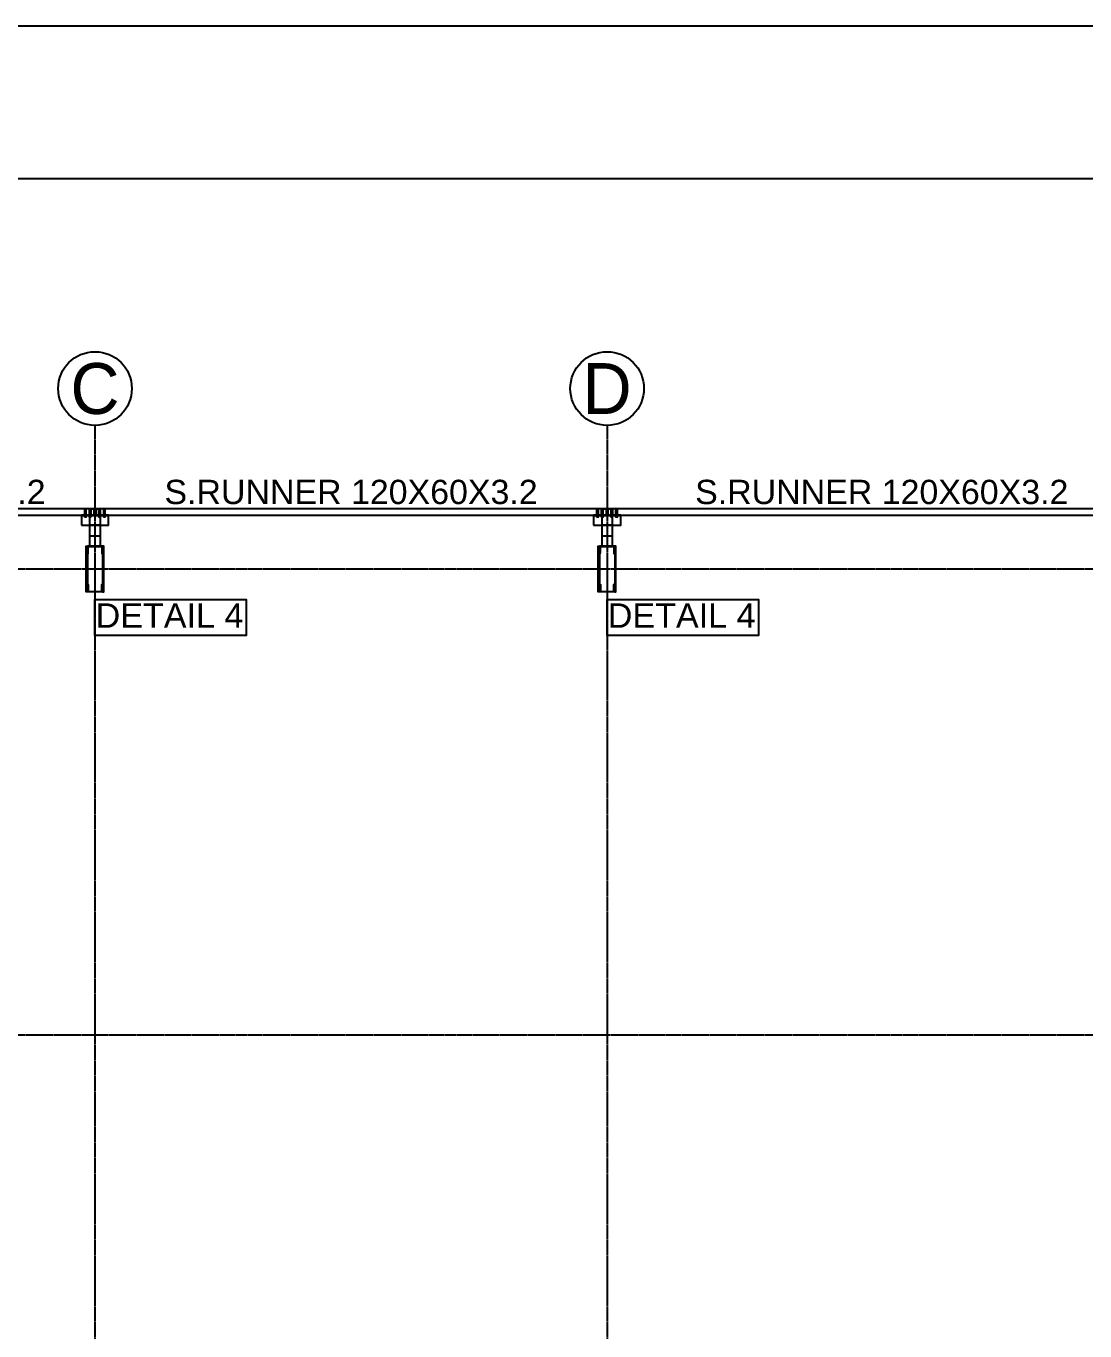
# Model space of a CAD drawing. Header units: millimetres. Extents: x 3470347 to 5996549, y -3470518 to 17149644.
# Drawn here: x 4994854 to 5005263, y 6808757 to 6821582 of the extents above; entities that cross this region are included whole.
import ezdxf
from ezdxf.enums import TextEntityAlignment as Align

# ---------------------------------------------------------------- set-up
doc = ezdxf.new("R2010")
doc.units = ezdxf.units.MM
doc.header["$MEASUREMENT"] = 0
doc.linetypes.add('CENTERX2', pattern=[4, 2.5, -0.5, 0.5, -0.5])
doc.layers.get('0').update_dxf_attribs({"linetype": 'CONTINUOUS', "lineweight": 25})
doc.layers.add('5', color=3, linetype='CONTINUOUS')
doc.layers.add('lintel', color=2, linetype='CONTINUOUS')
for name, color, linetype, lineweight in [('6 TEXT', 7, 'CONTINUOUS', 25), ('channnel', 2, 'CONTINUOUS', 15), ('rRCC 2', 40, 'CONTINUOUS', 15), ('SHEET', 7, 'CONTINUOUS', 15)]:
    doc.layers.add(name, color=color, linetype=linetype, lineweight=lineweight)
doc.styles.add('PDF Arial', font='arial.ttf')
doc.styles.get("Standard").update_dxf_attribs({"font": ''})
doc.styles.add('TITLE', font='arial.ttf')
doc.styles.get('Standard').set_extended_font_data('AR CENA')

msp = doc.modelspace()

# ---------------------------------------------------------------- hatches: boundary and pattern name
at = {"layer": '6 TEXT', "linetype": 'ByBlock'}
h = msp.add_hatch(color=150, dxfattribs=at)
h.dxf.hatch_style = 1
h.paths.add_polyline_path([(4995606.08, 6816470.67), (4995456.08, 6816470.67), (4995456.08, 6816395.67), (4995461.08, 6816395.67, 0.41421356), (4995465.08, 6816399.67), (4995465.08, 6816465.27), (4995597.08, 6816465.27), (4995597.08, 6816399.67, 0.41421356), (4995601.08, 6816395.67), (4995606.08, 6816395.67)])
h = msp.add_hatch(color=150, dxfattribs=at)
h.dxf.hatch_style = 1
h.paths.add_polyline_path([(5000641.08, 6816470.67), (5000491.08, 6816470.67), (5000491.08, 6816395.67), (5000496.08, 6816395.67, 0.41421356), (5000500.08, 6816399.67), (5000500.08, 6816465.27), (5000632.08, 6816465.27), (5000632.08, 6816399.67, 0.41421356), (5000636.08, 6816395.67), (5000641.08, 6816395.67)])
h = msp.add_hatch(color=150, dxfattribs=at)
h.dxf.hatch_style = 1
h.paths.add_polyline_path([(4995606.08, 6816095.67), (4995601.08, 6816095.67, 0.41421356), (4995597.08, 6816091.67), (4995597.08, 6816026.07), (4995465.08, 6816026.07), (4995465.08, 6816091.67, 0.41421356), (4995461.08, 6816095.67), (4995456.08, 6816095.67), (4995456.08, 6816020.67), (4995606.08, 6816020.67)])
h = msp.add_hatch(color=150, dxfattribs=at)
h.dxf.hatch_style = 1
h.paths.add_polyline_path([(5000641.08, 6816095.67), (5000636.08, 6816095.67, 0.41421356), (5000632.08, 6816091.67), (5000632.08, 6816026.07), (5000500.08, 6816026.07), (5000500.08, 6816091.67, 0.41421356), (5000496.08, 6816095.67), (5000491.08, 6816095.67), (5000491.08, 6816020.67), (5000641.08, 6816020.67)])

# ---------------------------------------------------------------- linework, layer by layer
at = {"color": 8, "linetype": 'ByBlock'}
for p, q in [((4995429.75, 6816767.67), (4995429.75, 6816835.67)), ((4995437.75, 6816767.67), (4995437.75, 6816835.67)), ((4995445.75, 6816767.67), (4995445.75, 6816835.67)), ((4995476.41, 6816767.67), (4995476.41, 6816835.67)), ((4995484.41, 6816767.67), (4995484.41, 6816835.67)), ((4995484.41, 6816767.67), (4995484.41, 6816835.67)), ((4995492.41, 6816767.67), (4995492.41, 6816835.67)), ((4995569.75, 6816767.67), (4995569.75, 6816835.67)), ((4995577.75, 6816767.67), (4995577.75, 6816835.67)), ((4995577.75, 6816767.67), (4995577.75, 6816835.67)), ((4995585.75, 6816767.67), (4995585.75, 6816835.67)), ((4995616.41, 6816767.67), (4995616.41, 6816835.67)), ((4995624.41, 6816767.67), (4995624.41, 6816835.67)), ((4995632.41, 6816767.67), (4995632.41, 6816835.67)), ((5000464.75, 6816767.67), (5000464.75, 6816835.67)), ((5000472.75, 6816767.67), (5000472.75, 6816835.67)), ((5000480.75, 6816767.67), (5000480.75, 6816835.67)), ((5000511.41, 6816767.67), (5000511.41, 6816835.67)), ((5000519.41, 6816767.67), (5000519.41, 6816835.67)), ((5000519.41, 6816767.67), (5000519.41, 6816835.67)), ((5000527.41, 6816767.67), (5000527.41, 6816835.67)), ((5000604.75, 6816767.67), (5000604.75, 6816835.67)), ((5000612.75, 6816767.67), (5000612.75, 6816835.67)), ((5000612.75, 6816767.67), (5000612.75, 6816835.67)), ((5000620.75, 6816767.67), (5000620.75, 6816835.67)), ((5000651.41, 6816767.67), (5000651.41, 6816835.67)), ((5000659.41, 6816767.67), (5000659.41, 6816835.67)), ((5000667.41, 6816767.67), (5000667.41, 6816835.67))]:
    msp.add_line(p, q, dxfattribs=at)
at = {"color": 2}
for p, q in [((4995524.41, 6816775.67), (4995524.41, 6816835.67)), ((4995524.41, 6816775.67), (4995524.41, 6816835.67)), ((4995537.75, 6816775.67), (4995537.75, 6816835.67)), ((4995537.75, 6816775.67), (4995537.75, 6816835.67)), ((5000559.41, 6816775.67), (5000559.41, 6816835.67)), ((5000559.41, 6816775.67), (5000559.41, 6816835.67)), ((5000572.75, 6816775.67), (5000572.75, 6816835.67)), ((5000572.75, 6816775.67), (5000572.75, 6816835.67))]:
    msp.add_line(p, q, dxfattribs=at)
at = {"color": 3}
for p, q in [((4995664.41, 6816767.67), (4995397.75, 6816767.67)), ((5000699.41, 6816767.67), (5000432.75, 6816767.67))]:
    msp.add_line(p, q, dxfattribs=at)
at = {"color": 192, "lineweight": 25, "elevation": 0}
msp.add_lwpolyline([(4977574.06, 6765698.7), (5056608.88, 6765698.7), (5056608.88, 6821581.96), (4977574.06, 6821581.96)], close=True, dxfattribs=at)
at = {"color": 6, "linetype": 'ByBlock'}
for points in [[(4990897.75, 6816775.67), (4995524.41, 6816775.67), (4995524.41, 6816835.67), (4990897.75, 6816835.67)], [(4995537.75, 6816775.67), (5000559.41, 6816775.67), (5000559.41, 6816835.67), (4995537.75, 6816835.67)], [(5000572.75, 6816775.67), (5005959.41, 6816775.67), (5005959.41, 6816835.67), (5000572.75, 6816835.67)]]:
    msp.add_lwpolyline(points, close=True, dxfattribs=at)
at = {"color": 3}
for points in [[(4995397.75, 6816675.67), (4995664.41, 6816675.67), (4995664.41, 6816775.67), (4995397.75, 6816775.67)], [(4995581.08, 6816775.67), (4995581.08, 6816675.67), (4995481.08, 6816675.67), (4995481.08, 6816775.67)], [(5000432.75, 6816675.67), (5000699.41, 6816675.67), (5000699.41, 6816775.67), (5000432.75, 6816775.67)], [(5000616.08, 6816775.67), (5000616.08, 6816675.67), (5000516.08, 6816675.67), (5000516.08, 6816775.67)], [(4995581.08, 6816570.67), (4995581.08, 6816470.67), (4995481.08, 6816470.67), (4995481.08, 6816570.67)], [(5000616.08, 6816570.67), (5000616.08, 6816470.67), (5000516.08, 6816470.67), (5000516.08, 6816570.67)]]:
    msp.add_lwpolyline(points, close=True, dxfattribs=at)
at = {"layer": '6 TEXT', "color": 8, "linetype": 'CENTERX2', "ltscale": 0.5}
for p, q in [((4995531.08, 6817657.4), (4995531.08, 6774264.13)), ((5000566.08, 6817657.4), (5000566.08, 6774264.13))]:
    msp.add_line(p, q, dxfattribs=at)
at = {"layer": '6 TEXT', "color": 4, "linetype": 'ByBlock'}
for points in [[(4995456.08, 6816395.67), (4995461.08, 6816395.67, 0.41421356), (4995465.08, 6816399.67), (4995465.08, 6816465.27), (4995597.08, 6816465.27), (4995597.08, 6816399.67, 0.41421356), (4995601.08, 6816395.67), (4995606.08, 6816395.67), (4995606.08, 6816470.67), (4995456.08, 6816470.67)], [(5000491.08, 6816395.67), (5000496.08, 6816395.67, 0.41421356), (5000500.08, 6816399.67), (5000500.08, 6816465.27), (5000632.08, 6816465.27), (5000632.08, 6816399.67, 0.41421356), (5000636.08, 6816395.67), (5000641.08, 6816395.67), (5000641.08, 6816470.67), (5000491.08, 6816470.67)], [(4995456.08, 6816095.67), (4995461.08, 6816095.67, -0.41421356), (4995465.08, 6816091.67), (4995465.08, 6816026.07), (4995597.08, 6816026.07), (4995597.08, 6816091.67, -0.41421356), (4995601.08, 6816095.67), (4995606.08, 6816095.67), (4995606.08, 6816020.67), (4995456.08, 6816020.67)], [(5000491.08, 6816095.67), (5000496.08, 6816095.67, -0.41421356), (5000500.08, 6816091.67), (5000500.08, 6816026.07), (5000632.08, 6816026.07), (5000632.08, 6816091.67, -0.41421356), (5000636.08, 6816095.67), (5000641.08, 6816095.67), (5000641.08, 6816020.67), (5000491.08, 6816020.67)]]:
    msp.add_lwpolyline(points, format="xyb", close=True, dxfattribs=at)
at = {"layer": '6 TEXT', "color": 8, "linetype": 'CENTERX2', "ltscale": 0.5}
for points in [[(4982503.56, 6816245.67), (5022418.94, 6816245.67)], [(4982503.56, 6811665.67), (5022418.94, 6811665.67)]]:
    msp.add_lwpolyline(points, dxfattribs=at)
at = {"layer": '6 TEXT', "color": 8}
for centre in [(4995531.08, 6818019.55), (5000566.08, 6818019.55)]:
    msp.add_circle(centre, 362.15, dxfattribs=at)
at = {"layer": 'channnel', "color": 8, "linetype": 'ByBlock'}
for p, q in [((4995429.75, 6816767.67), (4995429.75, 6816835.67)), ((4995429.75, 6816835.67), (4995445.75, 6816835.67)), ((4995445.75, 6816767.67), (4995445.75, 6816835.67)), ((4995476.41, 6816767.67), (4995476.41, 6816835.67)), ((4995476.41, 6816835.67), (4995492.41, 6816835.67)), ((4995492.41, 6816767.67), (4995492.41, 6816835.67)), ((4995569.75, 6816767.67), (4995569.75, 6816835.67)), ((4995585.75, 6816835.67), (4995569.75, 6816835.67)), ((4995585.75, 6816767.67), (4995585.75, 6816835.67)), ((4995616.41, 6816767.67), (4995616.41, 6816835.67)), ((4995632.41, 6816835.67), (4995616.41, 6816835.67)), ((4995632.41, 6816767.67), (4995632.41, 6816835.67)), ((5000464.75, 6816767.67), (5000464.75, 6816835.67)), ((5000464.75, 6816835.67), (5000480.75, 6816835.67)), ((5000480.75, 6816767.67), (5000480.75, 6816835.67)), ((5000511.41, 6816767.67), (5000511.41, 6816835.67)), ((5000511.41, 6816835.67), (5000527.41, 6816835.67)), ((5000527.41, 6816767.67), (5000527.41, 6816835.67)), ((5000604.75, 6816767.67), (5000604.75, 6816835.67)), ((5000620.75, 6816835.67), (5000604.75, 6816835.67)), ((5000620.75, 6816767.67), (5000620.75, 6816835.67)), ((5000651.41, 6816767.67), (5000651.41, 6816835.67)), ((5000667.41, 6816835.67), (5000651.41, 6816835.67)), ((5000667.41, 6816767.67), (5000667.41, 6816835.67)), ((4995427.08, 6816767.67), (4995448.41, 6816767.67)), ((4995427.08, 6816755.35), (4995427.08, 6816767.67)), ((4995445.75, 6816782.07), (4995429.75, 6816782.07)), ((4995437.75, 6816767.67), (4995437.75, 6816755.35)), ((4995448.41, 6816755.35), (4995448.41, 6816767.67)), ((4995473.75, 6816767.67), (4995495.08, 6816767.67)), ((4995473.75, 6816755.35), (4995473.75, 6816767.67)), ((4995492.41, 6816782.07), (4995476.41, 6816782.07)), ((4995484.41, 6816767.67), (4995484.41, 6816755.35)), ((4995495.08, 6816755.35), (4995495.08, 6816767.67)), ((4995588.41, 6816767.67), (4995567.08, 6816767.67)), ((4995567.08, 6816755.35), (4995567.08, 6816767.67)), ((4995569.75, 6816782.07), (4995585.75, 6816782.07)), ((4995577.75, 6816767.67), (4995577.75, 6816755.35)), ((4995588.41, 6816755.35), (4995588.41, 6816767.67)), ((4995635.08, 6816767.67), (4995613.75, 6816767.67)), ((4995613.75, 6816755.35), (4995613.75, 6816767.67)), ((4995616.41, 6816782.07), (4995632.41, 6816782.07)), ((4995624.41, 6816767.67), (4995624.41, 6816755.35)), ((4995635.08, 6816755.35), (4995635.08, 6816767.67)), ((5000462.08, 6816767.67), (5000483.41, 6816767.67)), ((5000462.08, 6816755.35), (5000462.08, 6816767.67)), ((5000480.75, 6816782.07), (5000464.75, 6816782.07)), ((5000472.75, 6816767.67), (5000472.75, 6816755.35)), ((5000483.41, 6816755.35), (5000483.41, 6816767.67)), ((5000508.75, 6816767.67), (5000530.08, 6816767.67)), ((5000508.75, 6816755.35), (5000508.75, 6816767.67)), ((5000527.41, 6816782.07), (5000511.41, 6816782.07)), ((5000519.41, 6816767.67), (5000519.41, 6816755.35)), ((5000530.08, 6816755.35), (5000530.08, 6816767.67)), ((5000623.41, 6816767.67), (5000602.08, 6816767.67)), ((5000602.08, 6816755.35), (5000602.08, 6816767.67)), ((5000604.75, 6816782.07), (5000620.75, 6816782.07)), ((5000612.75, 6816767.67), (5000612.75, 6816755.35)), ((5000623.41, 6816755.35), (5000623.41, 6816767.67)), ((5000670.08, 6816767.67), (5000648.75, 6816767.67)), ((5000648.75, 6816755.35), (5000648.75, 6816767.67)), ((5000651.41, 6816782.07), (5000667.41, 6816782.07)), ((5000659.41, 6816767.67), (5000659.41, 6816755.35)), ((5000670.08, 6816755.35), (5000670.08, 6816767.67))]:
    msp.add_line(p, q, dxfattribs=at)
at = {"layer": 'channnel', "color": 8, "linetype": 'Continuous'}
for p, q in [((4995445.16, 6816826.84), (4995429.75, 6816834.03)), ((4995445.16, 6816823.81), (4995429.75, 6816831)), ((4995445.75, 6816820.5), (4995429.75, 6816827.97)), ((4995445.75, 6816817.47), (4995429.75, 6816824.93)), ((4995445.75, 6816814.44), (4995429.75, 6816821.9)), ((4995445.75, 6816811.4), (4995429.75, 6816818.86)), ((4995445.75, 6816808.37), (4995429.75, 6816815.83)), ((4995445.75, 6816805.33), (4995429.75, 6816812.79)), ((4995445.75, 6816802.3), (4995429.75, 6816809.76)), ((4995445.75, 6816799.26), (4995429.75, 6816806.73)), ((4995445.75, 6816796.83), (4995429.75, 6816804.29)), ((4995445.75, 6816802.9), (4995429.75, 6816803.69)), ((4995445.75, 6816793.79), (4995429.75, 6816801.25)), ((4995445.75, 6816799.86), (4995429.75, 6816800.66)), ((4995445.75, 6816790.76), (4995429.75, 6816798.22)), ((4995429.99, 6816796.59), (4995429.75, 6816796.7)), ((4995445.75, 6816828.09), (4995430.33, 6816835.28)), ((4995445.75, 6816825.06), (4995430.33, 6816832.25)), ((4995445.75, 6816822.02), (4995430.33, 6816829.21)), ((4995445.16, 6816819.26), (4995430.33, 6816826.18)), ((4995445.16, 6816816.22), (4995430.33, 6816823.14)), ((4995445.16, 6816813.19), (4995430.33, 6816820.11)), ((4995445.16, 6816810.16), (4995430.33, 6816817.07)), ((4995445.16, 6816807.12), (4995430.33, 6816814.04)), ((4995445.16, 6816804.09), (4995430.33, 6816811.01)), ((4995445.16, 6816801.05), (4995430.33, 6816807.97)), ((4995445.16, 6816804.68), (4995430.33, 6816804.94)), ((4995445.16, 6816795.58), (4995430.33, 6816802.5)), ((4995445.16, 6816801.65), (4995430.33, 6816801.9)), ((4995445.16, 6816792.55), (4995430.33, 6816799.47)), ((4995445.16, 6816798.62), (4995430.33, 6816798.87)), ((4995445.16, 6816789.51), (4995430.33, 6816796.43)), ((4995445.16, 6816829.88), (4995432.74, 6816835.67)), ((4995445.75, 6816831.12), (4995435.99, 6816835.67)), ((4995445.16, 6816832.91), (4995439.24, 6816835.67)), ((4995445.75, 6816834.16), (4995442.5, 6816835.67)), ((4995491.83, 6816826.84), (4995476.41, 6816834.03)), ((4995491.83, 6816823.81), (4995476.41, 6816831)), ((4995492.41, 6816820.5), (4995476.41, 6816827.97)), ((4995492.41, 6816817.47), (4995476.41, 6816824.93)), ((4995492.41, 6816814.44), (4995476.41, 6816821.9)), ((4995492.41, 6816811.4), (4995476.41, 6816818.86)), ((4995492.41, 6816808.37), (4995476.41, 6816815.83)), ((4995492.41, 6816805.33), (4995476.41, 6816812.79)), ((4995492.41, 6816802.3), (4995476.41, 6816809.76)), ((4995492.41, 6816799.26), (4995476.41, 6816806.73)), ((4995492.41, 6816796.83), (4995476.41, 6816804.29)), ((4995492.41, 6816802.9), (4995476.41, 6816803.69)), ((4995492.41, 6816793.79), (4995476.41, 6816801.25)), ((4995492.41, 6816799.86), (4995476.41, 6816800.66)), ((4995492.41, 6816790.76), (4995476.41, 6816798.22)), ((4995476.66, 6816796.59), (4995476.41, 6816796.7)), ((4995492.41, 6816828.09), (4995476.99, 6816835.28)), ((4995492.41, 6816825.06), (4995476.99, 6816832.25)), ((4995492.41, 6816822.02), (4995476.99, 6816829.21)), ((4995491.83, 6816819.26), (4995476.99, 6816826.18)), ((4995491.83, 6816816.22), (4995476.99, 6816823.14)), ((4995491.83, 6816813.19), (4995476.99, 6816820.11)), ((4995491.83, 6816810.16), (4995476.99, 6816817.07)), ((4995491.83, 6816807.12), (4995476.99, 6816814.04)), ((4995491.83, 6816804.09), (4995476.99, 6816811.01)), ((4995491.83, 6816801.05), (4995476.99, 6816807.97)), ((4995491.83, 6816804.68), (4995476.99, 6816804.94)), ((4995491.83, 6816795.58), (4995476.99, 6816802.5)), ((4995491.83, 6816801.65), (4995476.99, 6816801.9)), ((4995491.83, 6816792.55), (4995476.99, 6816799.47)), ((4995491.83, 6816798.62), (4995476.99, 6816798.87)), ((4995491.83, 6816789.51), (4995476.99, 6816796.43)), ((4995491.83, 6816829.88), (4995479.4, 6816835.67)), ((4995492.41, 6816831.12), (4995482.66, 6816835.67)), ((4995491.83, 6816832.91), (4995485.91, 6816835.67)), ((4995492.41, 6816834.16), (4995489.16, 6816835.67)), ((4995569.75, 6816834.16), (4995573, 6816835.67)), ((4995569.75, 6816831.12), (4995579.5, 6816835.67)), ((4995569.75, 6816828.09), (4995585.16, 6816835.28)), ((4995569.75, 6816825.06), (4995585.16, 6816832.25)), ((4995569.75, 6816822.02), (4995585.16, 6816829.21)), ((4995569.75, 6816820.5), (4995585.75, 6816827.97)), ((4995569.75, 6816817.47), (4995585.75, 6816824.93)), ((4995569.75, 6816814.44), (4995585.75, 6816821.9)), ((4995569.75, 6816811.4), (4995585.75, 6816818.86)), ((4995569.75, 6816808.37), (4995585.75, 6816815.83)), ((4995569.75, 6816805.33), (4995585.75, 6816812.79)), ((4995569.75, 6816802.3), (4995585.75, 6816809.76)), ((4995569.75, 6816799.26), (4995585.75, 6816806.73)), ((4995569.75, 6816796.83), (4995585.75, 6816804.29)), ((4995569.75, 6816802.9), (4995585.75, 6816803.69)), ((4995569.75, 6816793.79), (4995585.75, 6816801.25)), ((4995569.75, 6816799.86), (4995585.75, 6816800.66)), ((4995569.75, 6816790.76), (4995585.75, 6816798.22)), ((4995570.33, 6816832.91), (4995576.25, 6816835.67)), ((4995570.33, 6816829.88), (4995582.76, 6816835.67)), ((4995570.33, 6816826.84), (4995585.75, 6816834.03)), ((4995570.33, 6816823.81), (4995585.75, 6816831)), ((4995570.33, 6816819.26), (4995585.16, 6816826.18)), ((4995570.33, 6816816.22), (4995585.16, 6816823.14)), ((4995570.33, 6816813.19), (4995585.16, 6816820.11)), ((4995570.33, 6816810.16), (4995585.16, 6816817.07)), ((4995570.33, 6816807.12), (4995585.16, 6816814.04)), ((4995570.33, 6816804.09), (4995585.16, 6816811.01)), ((4995570.33, 6816801.05), (4995585.16, 6816807.97)), ((4995570.33, 6816804.68), (4995585.16, 6816804.94)), ((4995570.33, 6816795.58), (4995585.16, 6816802.5)), ((4995570.33, 6816801.65), (4995585.16, 6816801.9)), ((4995570.33, 6816792.55), (4995585.16, 6816799.47)), ((4995570.33, 6816798.62), (4995585.16, 6816798.87)), ((4995570.33, 6816789.51), (4995585.16, 6816796.43)), ((4995585.5, 6816796.59), (4995585.75, 6816796.7)), ((4995616.41, 6816834.16), (4995619.66, 6816835.67)), ((4995616.41, 6816831.12), (4995626.17, 6816835.67)), ((4995616.41, 6816828.09), (4995631.83, 6816835.28)), ((4995616.41, 6816825.06), (4995631.83, 6816832.25)), ((4995616.41, 6816822.02), (4995631.83, 6816829.21)), ((4995616.41, 6816820.5), (4995632.41, 6816827.97)), ((4995616.41, 6816817.47), (4995632.41, 6816824.93)), ((4995616.41, 6816814.44), (4995632.41, 6816821.9)), ((4995616.41, 6816811.4), (4995632.41, 6816818.86)), ((4995616.41, 6816808.37), (4995632.41, 6816815.83)), ((4995616.41, 6816805.33), (4995632.41, 6816812.79)), ((4995616.41, 6816802.3), (4995632.41, 6816809.76)), ((4995616.41, 6816799.26), (4995632.41, 6816806.73)), ((4995616.41, 6816796.83), (4995632.41, 6816804.29)), ((4995616.41, 6816802.9), (4995632.41, 6816803.69)), ((4995616.41, 6816793.79), (4995632.41, 6816801.25)), ((4995616.41, 6816799.86), (4995632.41, 6816800.66)), ((4995616.41, 6816790.76), (4995632.41, 6816798.22)), ((4995616.99, 6816832.91), (4995622.92, 6816835.67)), ((4995616.99, 6816829.88), (4995629.42, 6816835.67)), ((4995616.99, 6816826.84), (4995632.41, 6816834.03)), ((4995616.99, 6816823.81), (4995632.41, 6816831)), ((4995616.99, 6816819.26), (4995631.83, 6816826.18)), ((4995616.99, 6816816.22), (4995631.83, 6816823.14)), ((4995616.99, 6816813.19), (4995631.83, 6816820.11)), ((4995616.99, 6816810.16), (4995631.83, 6816817.07)), ((4995616.99, 6816807.12), (4995631.83, 6816814.04)), ((4995616.99, 6816804.09), (4995631.83, 6816811.01)), ((4995616.99, 6816801.05), (4995631.83, 6816807.97)), ((4995616.99, 6816804.68), (4995631.83, 6816804.94)), ((4995616.99, 6816795.58), (4995631.83, 6816802.5)), ((4995616.99, 6816801.65), (4995631.83, 6816801.9)), ((4995616.99, 6816792.55), (4995631.83, 6816799.47)), ((4995616.99, 6816798.62), (4995631.83, 6816798.87)), ((4995616.99, 6816789.51), (4995631.83, 6816796.43)), ((4995632.16, 6816796.59), (4995632.41, 6816796.7)), ((5000480.16, 6816826.84), (5000464.75, 6816834.03)), ((5000480.16, 6816823.81), (5000464.75, 6816831)), ((5000480.75, 6816820.5), (5000464.75, 6816827.97)), ((5000480.75, 6816817.47), (5000464.75, 6816824.93)), ((5000480.75, 6816814.44), (5000464.75, 6816821.9)), ((5000480.75, 6816811.4), (5000464.75, 6816818.86)), ((5000480.75, 6816808.37), (5000464.75, 6816815.83)), ((5000480.75, 6816805.33), (5000464.75, 6816812.79)), ((5000480.75, 6816802.3), (5000464.75, 6816809.76)), ((5000480.75, 6816799.26), (5000464.75, 6816806.73)), ((5000480.75, 6816796.83), (5000464.75, 6816804.29)), ((5000480.75, 6816802.9), (5000464.75, 6816803.69)), ((5000480.75, 6816793.79), (5000464.75, 6816801.25)), ((5000480.75, 6816799.86), (5000464.75, 6816800.66)), ((5000480.75, 6816790.76), (5000464.75, 6816798.22)), ((5000464.99, 6816796.59), (5000464.75, 6816796.7)), ((5000480.75, 6816828.09), (5000465.33, 6816835.28)), ((5000480.75, 6816825.06), (5000465.33, 6816832.25)), ((5000480.75, 6816822.02), (5000465.33, 6816829.21)), ((5000480.16, 6816819.26), (5000465.33, 6816826.18)), ((5000480.16, 6816816.22), (5000465.33, 6816823.14)), ((5000480.16, 6816813.19), (5000465.33, 6816820.11)), ((5000480.16, 6816810.16), (5000465.33, 6816817.07)), ((5000480.16, 6816807.12), (5000465.33, 6816814.04)), ((5000480.16, 6816804.09), (5000465.33, 6816811.01)), ((5000480.16, 6816801.05), (5000465.33, 6816807.97)), ((5000480.16, 6816804.68), (5000465.33, 6816804.94)), ((5000480.16, 6816795.58), (5000465.33, 6816802.5)), ((5000480.16, 6816801.65), (5000465.33, 6816801.9)), ((5000480.16, 6816792.55), (5000465.33, 6816799.47)), ((5000480.16, 6816798.62), (5000465.33, 6816798.87)), ((5000480.16, 6816789.51), (5000465.33, 6816796.43)), ((5000480.16, 6816829.88), (5000467.74, 6816835.67)), ((5000480.75, 6816831.12), (5000470.99, 6816835.67)), ((5000480.16, 6816832.91), (5000474.24, 6816835.67)), ((5000480.75, 6816834.16), (5000477.5, 6816835.67)), ((5000526.83, 6816826.84), (5000511.41, 6816834.03)), ((5000526.83, 6816823.81), (5000511.41, 6816831)), ((5000527.41, 6816820.5), (5000511.41, 6816827.97)), ((5000527.41, 6816817.47), (5000511.41, 6816824.93)), ((5000527.41, 6816814.44), (5000511.41, 6816821.9)), ((5000527.41, 6816811.4), (5000511.41, 6816818.86)), ((5000527.41, 6816808.37), (5000511.41, 6816815.83)), ((5000527.41, 6816805.33), (5000511.41, 6816812.79)), ((5000527.41, 6816802.3), (5000511.41, 6816809.76)), ((5000527.41, 6816799.26), (5000511.41, 6816806.73)), ((5000527.41, 6816796.83), (5000511.41, 6816804.29)), ((5000527.41, 6816802.9), (5000511.41, 6816803.69)), ((5000527.41, 6816793.79), (5000511.41, 6816801.25)), ((5000527.41, 6816799.86), (5000511.41, 6816800.66)), ((5000527.41, 6816790.76), (5000511.41, 6816798.22)), ((5000511.66, 6816796.59), (5000511.41, 6816796.7)), ((5000527.41, 6816828.09), (5000511.99, 6816835.28)), ((5000527.41, 6816825.06), (5000511.99, 6816832.25)), ((5000527.41, 6816822.02), (5000511.99, 6816829.21)), ((5000526.83, 6816819.26), (5000511.99, 6816826.18)), ((5000526.83, 6816816.22), (5000511.99, 6816823.14)), ((5000526.83, 6816813.19), (5000511.99, 6816820.11)), ((5000526.83, 6816810.16), (5000511.99, 6816817.07)), ((5000526.83, 6816807.12), (5000511.99, 6816814.04)), ((5000526.83, 6816804.09), (5000511.99, 6816811.01)), ((5000526.83, 6816801.05), (5000511.99, 6816807.97)), ((5000526.83, 6816804.68), (5000511.99, 6816804.94)), ((5000526.83, 6816795.58), (5000511.99, 6816802.5)), ((5000526.83, 6816801.65), (5000511.99, 6816801.9)), ((5000526.83, 6816792.55), (5000511.99, 6816799.47)), ((5000526.83, 6816798.62), (5000511.99, 6816798.87)), ((5000526.83, 6816789.51), (5000511.99, 6816796.43)), ((5000526.83, 6816829.88), (5000514.4, 6816835.67)), ((5000527.41, 6816831.12), (5000517.66, 6816835.67)), ((5000526.83, 6816832.91), (5000520.91, 6816835.67)), ((5000527.41, 6816834.16), (5000524.16, 6816835.67)), ((5000604.75, 6816834.16), (5000608, 6816835.67)), ((5000604.75, 6816831.12), (5000614.5, 6816835.67)), ((5000604.75, 6816828.09), (5000620.16, 6816835.28)), ((5000604.75, 6816825.06), (5000620.16, 6816832.25)), ((5000604.75, 6816822.02), (5000620.16, 6816829.21)), ((5000604.75, 6816820.5), (5000620.75, 6816827.97)), ((5000604.75, 6816817.47), (5000620.75, 6816824.93)), ((5000604.75, 6816814.44), (5000620.75, 6816821.9)), ((5000604.75, 6816811.4), (5000620.75, 6816818.86)), ((5000604.75, 6816808.37), (5000620.75, 6816815.83)), ((5000604.75, 6816805.33), (5000620.75, 6816812.79)), ((5000604.75, 6816802.3), (5000620.75, 6816809.76)), ((5000604.75, 6816799.26), (5000620.75, 6816806.73)), ((5000604.75, 6816796.83), (5000620.75, 6816804.29)), ((5000604.75, 6816802.9), (5000620.75, 6816803.69)), ((5000604.75, 6816793.79), (5000620.75, 6816801.25)), ((5000604.75, 6816799.86), (5000620.75, 6816800.66)), ((5000604.75, 6816790.76), (5000620.75, 6816798.22)), ((5000605.33, 6816832.91), (5000611.25, 6816835.67)), ((5000605.33, 6816829.88), (5000617.76, 6816835.67)), ((5000605.33, 6816826.84), (5000620.75, 6816834.03)), ((5000605.33, 6816823.81), (5000620.75, 6816831)), ((5000605.33, 6816819.26), (5000620.16, 6816826.18)), ((5000605.33, 6816816.22), (5000620.16, 6816823.14)), ((5000605.33, 6816813.19), (5000620.16, 6816820.11)), ((5000605.33, 6816810.16), (5000620.16, 6816817.07)), ((5000605.33, 6816807.12), (5000620.16, 6816814.04)), ((5000605.33, 6816804.09), (5000620.16, 6816811.01)), ((5000605.33, 6816801.05), (5000620.16, 6816807.97)), ((5000605.33, 6816804.68), (5000620.16, 6816804.94)), ((5000605.33, 6816795.58), (5000620.16, 6816802.5)), ((5000605.33, 6816801.65), (5000620.16, 6816801.9)), ((5000605.33, 6816792.55), (5000620.16, 6816799.47)), ((5000605.33, 6816798.62), (5000620.16, 6816798.87)), ((5000605.33, 6816789.51), (5000620.16, 6816796.43)), ((5000620.5, 6816796.59), (5000620.75, 6816796.7)), ((5000651.41, 6816834.16), (5000654.66, 6816835.67)), ((5000651.41, 6816831.12), (5000661.17, 6816835.67)), ((5000651.41, 6816828.09), (5000666.83, 6816835.28)), ((5000651.41, 6816825.06), (5000666.83, 6816832.25)), ((5000651.41, 6816822.02), (5000666.83, 6816829.21)), ((5000651.41, 6816820.5), (5000667.41, 6816827.97)), ((5000651.41, 6816817.47), (5000667.41, 6816824.93)), ((5000651.41, 6816814.44), (5000667.41, 6816821.9)), ((5000651.41, 6816811.4), (5000667.41, 6816818.86)), ((5000651.41, 6816808.37), (5000667.41, 6816815.83)), ((5000651.41, 6816805.33), (5000667.41, 6816812.79)), ((5000651.41, 6816802.3), (5000667.41, 6816809.76)), ((5000651.41, 6816799.26), (5000667.41, 6816806.73)), ((5000651.41, 6816796.83), (5000667.41, 6816804.29)), ((5000651.41, 6816802.9), (5000667.41, 6816803.69)), ((5000651.41, 6816793.79), (5000667.41, 6816801.25)), ((5000651.41, 6816799.86), (5000667.41, 6816800.66)), ((5000651.41, 6816790.76), (5000667.41, 6816798.22)), ((5000651.99, 6816832.91), (5000657.92, 6816835.67)), ((5000651.99, 6816829.88), (5000664.42, 6816835.67)), ((5000651.99, 6816826.84), (5000667.41, 6816834.03)), ((5000651.99, 6816823.81), (5000667.41, 6816831)), ((5000651.99, 6816819.26), (5000666.83, 6816826.18)), ((5000651.99, 6816816.22), (5000666.83, 6816823.14)), ((5000651.99, 6816813.19), (5000666.83, 6816820.11)), ((5000651.99, 6816810.16), (5000666.83, 6816817.07)), ((5000651.99, 6816807.12), (5000666.83, 6816814.04)), ((5000651.99, 6816804.09), (5000666.83, 6816811.01)), ((5000651.99, 6816801.05), (5000666.83, 6816807.97)), ((5000651.99, 6816804.68), (5000666.83, 6816804.94)), ((5000651.99, 6816795.58), (5000666.83, 6816802.5)), ((5000651.99, 6816801.65), (5000666.83, 6816801.9)), ((5000651.99, 6816792.55), (5000666.83, 6816799.47)), ((5000651.99, 6816798.62), (5000666.83, 6816798.87)), ((5000651.99, 6816789.51), (5000666.83, 6816796.43)), ((5000667.16, 6816796.59), (5000667.41, 6816796.7)), ((4995445.75, 6816787.73), (4995429.75, 6816795.19)), ((4995429.99, 6816793.55), (4995429.75, 6816793.67)), ((4995445.75, 6816784.69), (4995429.75, 6816792.15)), ((4995429.99, 6816790.52), (4995429.75, 6816790.63)), ((4995444.85, 6816782.07), (4995429.75, 6816789.12)), ((4995429.99, 6816787.48), (4995429.75, 6816787.6)), ((4995438.35, 6816782.07), (4995429.75, 6816786.08)), ((4995429.99, 6816784.45), (4995429.75, 6816784.57)), ((4995431.84, 6816782.07), (4995429.75, 6816783.05)), ((4995429.99, 6816781.42), (4995429.75, 6816781.53)), ((4995445.16, 6816786.48), (4995430.33, 6816793.4)), ((4995445.16, 6816783.44), (4995430.33, 6816790.36)), ((4995441.6, 6816782.07), (4995430.33, 6816787.33)), ((4995435.09, 6816782.07), (4995430.33, 6816784.29)), ((4995492.41, 6816787.73), (4995476.41, 6816795.19)), ((4995476.66, 6816793.55), (4995476.41, 6816793.67)), ((4995492.41, 6816784.69), (4995476.41, 6816792.15)), ((4995476.66, 6816790.52), (4995476.41, 6816790.63)), ((4995491.52, 6816782.07), (4995476.41, 6816789.12)), ((4995476.66, 6816787.48), (4995476.41, 6816787.6)), ((4995485.01, 6816782.07), (4995476.41, 6816786.08)), ((4995476.66, 6816784.45), (4995476.41, 6816784.57)), ((4995478.51, 6816782.07), (4995476.41, 6816783.05)), ((4995476.66, 6816781.42), (4995476.41, 6816781.53)), ((4995491.83, 6816786.48), (4995476.99, 6816793.4)), ((4995491.83, 6816783.44), (4995476.99, 6816790.36)), ((4995488.27, 6816782.07), (4995476.99, 6816787.33)), ((4995481.76, 6816782.07), (4995476.99, 6816784.29)), ((4995569.75, 6816787.73), (4995585.75, 6816795.19)), ((4995569.75, 6816784.69), (4995585.75, 6816792.15)), ((4995570.33, 6816786.48), (4995585.16, 6816793.4)), ((4995570.33, 6816783.44), (4995585.16, 6816790.36)), ((4995570.64, 6816782.07), (4995585.75, 6816789.12)), ((4995573.89, 6816782.07), (4995585.16, 6816787.33)), ((4995577.15, 6816782.07), (4995585.75, 6816786.08)), ((4995580.4, 6816782.07), (4995585.16, 6816784.29)), ((4995583.65, 6816782.07), (4995585.75, 6816783.05)), ((4995585.5, 6816793.55), (4995585.75, 6816793.67)), ((4995585.5, 6816790.52), (4995585.75, 6816790.63)), ((4995585.5, 6816787.48), (4995585.75, 6816787.6)), ((4995585.5, 6816784.45), (4995585.75, 6816784.57)), ((4995585.5, 6816781.42), (4995585.75, 6816781.53)), ((4995616.41, 6816787.73), (4995632.41, 6816795.19)), ((4995616.41, 6816784.69), (4995632.41, 6816792.15)), ((4995616.99, 6816786.48), (4995631.83, 6816793.4)), ((4995616.99, 6816783.44), (4995631.83, 6816790.36)), ((4995617.3, 6816782.07), (4995632.41, 6816789.12)), ((4995620.56, 6816782.07), (4995631.83, 6816787.33)), ((4995623.81, 6816782.07), (4995632.41, 6816786.08)), ((4995627.07, 6816782.07), (4995631.83, 6816784.29)), ((4995630.32, 6816782.07), (4995632.41, 6816783.05)), ((4995632.16, 6816793.55), (4995632.41, 6816793.67)), ((4995632.16, 6816790.52), (4995632.41, 6816790.63)), ((4995632.16, 6816787.48), (4995632.41, 6816787.6)), ((4995632.16, 6816784.45), (4995632.41, 6816784.57)), ((4995632.16, 6816781.42), (4995632.41, 6816781.53)), ((5000480.75, 6816787.73), (5000464.75, 6816795.19)), ((5000464.99, 6816793.55), (5000464.75, 6816793.67)), ((5000480.75, 6816784.69), (5000464.75, 6816792.15)), ((5000464.99, 6816790.52), (5000464.75, 6816790.63)), ((5000479.85, 6816782.07), (5000464.75, 6816789.12)), ((5000464.99, 6816787.48), (5000464.75, 6816787.6)), ((5000473.35, 6816782.07), (5000464.75, 6816786.08)), ((5000464.99, 6816784.45), (5000464.75, 6816784.57)), ((5000466.84, 6816782.07), (5000464.75, 6816783.05)), ((5000464.99, 6816781.42), (5000464.75, 6816781.53)), ((5000480.16, 6816786.48), (5000465.33, 6816793.4)), ((5000480.16, 6816783.44), (5000465.33, 6816790.36)), ((5000476.6, 6816782.07), (5000465.33, 6816787.33)), ((5000470.09, 6816782.07), (5000465.33, 6816784.29)), ((5000527.41, 6816787.73), (5000511.41, 6816795.19)), ((5000511.66, 6816793.55), (5000511.41, 6816793.67)), ((5000527.41, 6816784.69), (5000511.41, 6816792.15)), ((5000511.66, 6816790.52), (5000511.41, 6816790.63)), ((5000526.52, 6816782.07), (5000511.41, 6816789.12)), ((5000511.66, 6816787.48), (5000511.41, 6816787.6)), ((5000520.01, 6816782.07), (5000511.41, 6816786.08)), ((5000511.66, 6816784.45), (5000511.41, 6816784.57)), ((5000513.51, 6816782.07), (5000511.41, 6816783.05)), ((5000511.66, 6816781.42), (5000511.41, 6816781.53)), ((5000526.83, 6816786.48), (5000511.99, 6816793.4)), ((5000526.83, 6816783.44), (5000511.99, 6816790.36)), ((5000523.27, 6816782.07), (5000511.99, 6816787.33)), ((5000516.76, 6816782.07), (5000511.99, 6816784.29)), ((5000604.75, 6816787.73), (5000620.75, 6816795.19)), ((5000604.75, 6816784.69), (5000620.75, 6816792.15)), ((5000605.33, 6816786.48), (5000620.16, 6816793.4)), ((5000605.33, 6816783.44), (5000620.16, 6816790.36)), ((5000605.64, 6816782.07), (5000620.75, 6816789.12)), ((5000608.89, 6816782.07), (5000620.16, 6816787.33)), ((5000612.15, 6816782.07), (5000620.75, 6816786.08)), ((5000615.4, 6816782.07), (5000620.16, 6816784.29)), ((5000618.65, 6816782.07), (5000620.75, 6816783.05)), ((5000620.5, 6816793.55), (5000620.75, 6816793.67)), ((5000620.5, 6816790.52), (5000620.75, 6816790.63)), ((5000620.5, 6816787.48), (5000620.75, 6816787.6)), ((5000620.5, 6816784.45), (5000620.75, 6816784.57)), ((5000620.5, 6816781.42), (5000620.75, 6816781.53)), ((5000651.41, 6816787.73), (5000667.41, 6816795.19)), ((5000651.41, 6816784.69), (5000667.41, 6816792.15)), ((5000651.99, 6816786.48), (5000666.83, 6816793.4)), ((5000651.99, 6816783.44), (5000666.83, 6816790.36)), ((5000652.3, 6816782.07), (5000667.41, 6816789.12)), ((5000655.56, 6816782.07), (5000666.83, 6816787.33)), ((5000658.81, 6816782.07), (5000667.41, 6816786.08)), ((5000662.07, 6816782.07), (5000666.83, 6816784.29)), ((5000665.32, 6816782.07), (5000667.41, 6816783.05)), ((5000667.16, 6816793.55), (5000667.41, 6816793.67)), ((5000667.16, 6816790.52), (5000667.41, 6816790.63)), ((5000667.16, 6816787.48), (5000667.41, 6816787.6)), ((5000667.16, 6816784.45), (5000667.41, 6816784.57)), ((5000667.16, 6816781.42), (5000667.41, 6816781.53))]:
    msp.add_line(p, q, dxfattribs=at)
for centre, radius, start, end in [((4995430.04, 6816834.66), 0.688, 65, 245), ((4995430.04, 6816831.62), 0.688, 65, 245), ((4995430.04, 6816828.59), 0.688, 65, 245), ((4995430.04, 6816825.55), 0.688, 65, 245), ((4995430.04, 6816822.52), 0.688, 65, 245), ((4995430.04, 6816819.49), 0.688, 65, 245), ((4995430.04, 6816816.45), 0.688, 65, 245), ((4995430.04, 6816813.42), 0.687, 65, 245), ((4995430.04, 6816810.38), 0.688, 65, 245), ((4995430.04, 6816807.35), 0.688, 65, 245), ((4995430.04, 6816804.31), 0.688, 65, 245), ((4995430.04, 6816801.88), 0.687, 65, 245), ((4995430.04, 6816801.28), 0.688, 65, 245), ((4995430.04, 6816798.84), 0.688, 65, 245), ((4995430.04, 6816795.81), 0.688, 65, 245), ((4995425.01, 6816801.04), 5.75, 337.807007, 34.430959), ((4995450.49, 6816802.51), 5.75, 157.807007, 214.430959), ((4995445.46, 6816833.54), 0.688, 245, 65), ((4995445.46, 6816830.5), 0.687, 245, 65), ((4995445.46, 6816827.47), 0.688, 245, 65), ((4995445.46, 6816824.43), 0.688, 245, 65), ((4995445.46, 6816819.88), 0.688, 245, 65), ((4995445.46, 6816816.85), 0.688, 245, 65), ((4995445.46, 6816813.81), 0.687, 245, 65), ((4995445.46, 6816810.78), 0.688, 245, 65), ((4995445.46, 6816807.74), 0.688, 245, 65), ((4995445.46, 6816804.71), 0.687, 245, 65), ((4995445.46, 6816802.27), 0.688, 245, 65), ((4995445.46, 6816801.68), 0.688, 245, 65), ((4995445.46, 6816799.24), 0.687, 245, 65), ((4995445.46, 6816796.2), 0.687, 245, 65), ((4995476.7, 6816834.66), 0.688, 65, 245), ((4995476.7, 6816831.62), 0.688, 65, 245), ((4995476.7, 6816828.59), 0.688, 65, 245), ((4995476.7, 6816825.55), 0.688, 65, 245), ((4995476.7, 6816822.52), 0.688, 65, 245), ((4995476.7, 6816819.49), 0.688, 65, 245), ((4995476.7, 6816816.45), 0.688, 65, 245), ((4995476.7, 6816813.42), 0.687, 65, 245), ((4995476.7, 6816810.38), 0.688, 65, 245), ((4995476.7, 6816807.35), 0.688, 65, 245), ((4995476.7, 6816804.31), 0.688, 65, 245), ((4995476.7, 6816801.88), 0.687, 65, 245), ((4995476.7, 6816801.28), 0.688, 65, 245), ((4995476.7, 6816798.84), 0.688, 65, 245), ((4995476.7, 6816795.81), 0.688, 65, 245), ((4995471.67, 6816801.04), 5.75, 337.807007, 34.430959), ((4995497.15, 6816802.51), 5.75, 157.807007, 214.430959), ((4995492.12, 6816833.54), 0.688, 245, 65), ((4995492.12, 6816830.5), 0.687, 245, 65), ((4995492.12, 6816827.47), 0.688, 245, 65), ((4995492.12, 6816824.43), 0.688, 245, 65), ((4995492.12, 6816819.88), 0.688, 245, 65), ((4995492.12, 6816816.85), 0.688, 245, 65), ((4995492.12, 6816813.81), 0.687, 245, 65), ((4995492.12, 6816810.78), 0.688, 245, 65), ((4995492.12, 6816807.74), 0.688, 245, 65), ((4995492.12, 6816804.71), 0.687, 245, 65), ((4995492.12, 6816802.27), 0.688, 245, 65), ((4995492.12, 6816801.68), 0.688, 245, 65), ((4995492.12, 6816799.24), 0.687, 245, 65), ((4995492.12, 6816796.2), 0.687, 245, 65), ((4995570.04, 6816833.54), 0.688, 115, 295), ((4995570.04, 6816830.5), 0.687, 115, 295), ((4995570.04, 6816827.47), 0.688, 115, 295), ((4995570.04, 6816824.43), 0.688, 115, 295), ((4995570.04, 6816819.88), 0.688, 115, 295), ((4995570.04, 6816816.85), 0.688, 115, 295), ((4995570.04, 6816813.81), 0.687, 115, 295), ((4995570.04, 6816810.78), 0.688, 115, 295), ((4995570.04, 6816807.74), 0.688, 115, 295), ((4995570.04, 6816804.71), 0.687, 115, 295), ((4995570.04, 6816802.27), 0.688, 115, 295), ((4995570.04, 6816801.68), 0.688, 115, 295), ((4995570.04, 6816799.24), 0.687, 115, 295), ((4995570.04, 6816796.2), 0.687, 115, 295), ((4995565.01, 6816802.51), 5.75, 325.569041, 22.192993), ((4995590.49, 6816801.04), 5.75, 145.569041, 202.192993), ((4995585.46, 6816834.66), 0.688, 295, 115), ((4995585.46, 6816831.62), 0.688, 295, 115), ((4995585.46, 6816828.59), 0.688, 295, 115), ((4995585.46, 6816825.55), 0.688, 295, 115), ((4995585.46, 6816822.52), 0.688, 295, 115), ((4995585.46, 6816819.49), 0.688, 295, 115), ((4995585.46, 6816816.45), 0.688, 295, 115), ((4995585.46, 6816813.42), 0.687, 295, 115), ((4995585.46, 6816810.38), 0.688, 295, 115), ((4995585.46, 6816807.35), 0.688, 295, 115), ((4995585.46, 6816804.31), 0.688, 295, 115), ((4995585.46, 6816801.88), 0.687, 295, 115), ((4995585.46, 6816801.28), 0.688, 295, 115), ((4995585.46, 6816798.84), 0.688, 295, 115), ((4995585.46, 6816795.81), 0.688, 295, 115), ((4995616.7, 6816833.54), 0.688, 115, 295), ((4995616.7, 6816830.5), 0.687, 115, 295), ((4995616.7, 6816827.47), 0.688, 115, 295), ((4995616.7, 6816824.43), 0.688, 115, 295), ((4995616.7, 6816819.88), 0.688, 115, 295), ((4995616.7, 6816816.85), 0.688, 115, 295), ((4995616.7, 6816813.81), 0.687, 115, 295), ((4995616.7, 6816810.78), 0.688, 115, 295), ((4995616.7, 6816807.74), 0.688, 115, 295), ((4995616.7, 6816804.71), 0.687, 115, 295), ((4995616.7, 6816802.27), 0.688, 115, 295), ((4995616.7, 6816801.68), 0.688, 115, 295), ((4995616.7, 6816799.24), 0.687, 115, 295), ((4995616.7, 6816796.2), 0.687, 115, 295), ((4995611.67, 6816802.51), 5.75, 325.569041, 22.192993), ((4995637.15, 6816801.04), 5.75, 145.569041, 202.192993), ((4995632.12, 6816834.66), 0.688, 295, 115), ((4995632.12, 6816831.62), 0.688, 295, 115), ((4995632.12, 6816828.59), 0.688, 295, 115), ((4995632.12, 6816825.55), 0.688, 295, 115), ((4995632.12, 6816822.52), 0.688, 295, 115), ((4995632.12, 6816819.49), 0.688, 295, 115), ((4995632.12, 6816816.45), 0.688, 295, 115), ((4995632.12, 6816813.42), 0.687, 295, 115), ((4995632.12, 6816810.38), 0.688, 295, 115), ((4995632.12, 6816807.35), 0.688, 295, 115), ((4995632.12, 6816804.31), 0.688, 295, 115), ((4995632.12, 6816801.88), 0.687, 295, 115), ((4995632.12, 6816801.28), 0.688, 295, 115), ((4995632.12, 6816798.84), 0.688, 295, 115), ((4995632.12, 6816795.81), 0.688, 295, 115), ((5000465.04, 6816834.66), 0.688, 65, 245), ((5000465.04, 6816831.62), 0.688, 65, 245), ((5000465.04, 6816828.59), 0.688, 65, 245), ((5000465.04, 6816825.55), 0.688, 65, 245), ((5000465.04, 6816822.52), 0.688, 65, 245), ((5000465.04, 6816819.49), 0.688, 65, 245), ((5000465.04, 6816816.45), 0.688, 65, 245), ((5000465.04, 6816813.42), 0.687, 65, 245), ((5000465.04, 6816810.38), 0.688, 65, 245), ((5000465.04, 6816807.35), 0.688, 65, 245), ((5000465.04, 6816804.31), 0.688, 65, 245), ((5000465.04, 6816801.88), 0.687, 65, 245), ((5000465.04, 6816801.28), 0.688, 65, 245), ((5000465.04, 6816798.84), 0.688, 65, 245), ((5000465.04, 6816795.81), 0.688, 65, 245), ((5000460.01, 6816801.04), 5.75, 337.807007, 34.430959), ((5000485.49, 6816802.51), 5.75, 157.807007, 214.430959), ((5000480.46, 6816833.54), 0.688, 245, 65), ((5000480.46, 6816830.5), 0.687, 245, 65), ((5000480.46, 6816827.47), 0.688, 245, 65), ((5000480.46, 6816824.43), 0.688, 245, 65), ((5000480.46, 6816819.88), 0.688, 245, 65), ((5000480.46, 6816816.85), 0.688, 245, 65), ((5000480.46, 6816813.81), 0.687, 245, 65), ((5000480.46, 6816810.78), 0.688, 245, 65), ((5000480.46, 6816807.74), 0.688, 245, 65), ((5000480.46, 6816804.71), 0.687, 245, 65), ((5000480.46, 6816802.27), 0.688, 245, 65), ((5000480.46, 6816801.68), 0.688, 245, 65), ((5000480.46, 6816799.24), 0.687, 245, 65), ((5000480.46, 6816796.2), 0.687, 245, 65), ((5000511.7, 6816834.66), 0.688, 65, 245), ((5000511.7, 6816831.62), 0.688, 65, 245), ((5000511.7, 6816828.59), 0.688, 65, 245), ((5000511.7, 6816825.55), 0.688, 65, 245), ((5000511.7, 6816822.52), 0.688, 65, 245), ((5000511.7, 6816819.49), 0.688, 65, 245), ((5000511.7, 6816816.45), 0.688, 65, 245), ((5000511.7, 6816813.42), 0.687, 65, 245), ((5000511.7, 6816810.38), 0.688, 65, 245), ((5000511.7, 6816807.35), 0.688, 65, 245), ((5000511.7, 6816804.31), 0.688, 65, 245), ((5000511.7, 6816801.88), 0.687, 65, 245), ((5000511.7, 6816801.28), 0.688, 65, 245), ((5000511.7, 6816798.84), 0.688, 65, 245), ((5000511.7, 6816795.81), 0.688, 65, 245), ((5000506.67, 6816801.04), 5.75, 337.807007, 34.430959), ((5000532.15, 6816802.51), 5.75, 157.807007, 214.430959), ((5000527.12, 6816833.54), 0.688, 245, 65), ((5000527.12, 6816830.5), 0.687, 245, 65), ((5000527.12, 6816827.47), 0.688, 245, 65), ((5000527.12, 6816824.43), 0.688, 245, 65), ((5000527.12, 6816819.88), 0.688, 245, 65), ((5000527.12, 6816816.85), 0.688, 245, 65), ((5000527.12, 6816813.81), 0.687, 245, 65), ((5000527.12, 6816810.78), 0.688, 245, 65), ((5000527.12, 6816807.74), 0.688, 245, 65), ((5000527.12, 6816804.71), 0.687, 245, 65), ((5000527.12, 6816802.27), 0.688, 245, 65), ((5000527.12, 6816801.68), 0.688, 245, 65), ((5000527.12, 6816799.24), 0.687, 245, 65), ((5000527.12, 6816796.2), 0.687, 245, 65), ((5000605.04, 6816833.54), 0.688, 115, 295), ((5000605.04, 6816830.5), 0.687, 115, 295), ((5000605.04, 6816827.47), 0.688, 115, 295), ((5000605.04, 6816824.43), 0.688, 115, 295), ((5000605.04, 6816819.88), 0.688, 115, 295), ((5000605.04, 6816816.85), 0.688, 115, 295), ((5000605.04, 6816813.81), 0.687, 115, 295), ((5000605.04, 6816810.78), 0.688, 115, 295), ((5000605.04, 6816807.74), 0.688, 115, 295), ((5000605.04, 6816804.71), 0.687, 115, 295), ((5000605.04, 6816802.27), 0.688, 115, 295), ((5000605.04, 6816801.68), 0.688, 115, 295), ((5000605.04, 6816799.24), 0.687, 115, 295), ((5000605.04, 6816796.2), 0.687, 115, 295), ((5000600.01, 6816802.51), 5.75, 325.569041, 22.192993), ((5000625.49, 6816801.04), 5.75, 145.569041, 202.192993), ((5000620.46, 6816834.66), 0.688, 295, 115), ((5000620.46, 6816831.62), 0.688, 295, 115), ((5000620.46, 6816828.59), 0.688, 295, 115), ((5000620.46, 6816825.55), 0.688, 295, 115), ((5000620.46, 6816822.52), 0.688, 295, 115), ((5000620.46, 6816819.49), 0.688, 295, 115), ((5000620.46, 6816816.45), 0.688, 295, 115), ((5000620.46, 6816813.42), 0.687, 295, 115), ((5000620.46, 6816810.38), 0.688, 295, 115), ((5000620.46, 6816807.35), 0.688, 295, 115), ((5000620.46, 6816804.31), 0.688, 295, 115), ((5000620.46, 6816801.88), 0.687, 295, 115), ((5000620.46, 6816801.28), 0.688, 295, 115), ((5000620.46, 6816798.84), 0.688, 295, 115), ((5000620.46, 6816795.81), 0.688, 295, 115), ((5000651.7, 6816833.54), 0.688, 115, 295), ((5000651.7, 6816830.5), 0.687, 115, 295), ((5000651.7, 6816827.47), 0.688, 115, 295), ((5000651.7, 6816824.43), 0.688, 115, 295), ((5000651.7, 6816819.88), 0.688, 115, 295), ((5000651.7, 6816816.85), 0.688, 115, 295), ((5000651.7, 6816813.81), 0.687, 115, 295), ((5000651.7, 6816810.78), 0.688, 115, 295), ((5000651.7, 6816807.74), 0.688, 115, 295), ((5000651.7, 6816804.71), 0.687, 115, 295), ((5000651.7, 6816802.27), 0.688, 115, 295), ((5000651.7, 6816801.68), 0.688, 115, 295), ((5000651.7, 6816799.24), 0.687, 115, 295), ((5000651.7, 6816796.2), 0.687, 115, 295), ((5000646.67, 6816802.51), 5.75, 325.569041, 22.192993), ((5000672.15, 6816801.04), 5.75, 145.569041, 202.192993), ((5000667.12, 6816834.66), 0.688, 295, 115), ((5000667.12, 6816831.62), 0.688, 295, 115), ((5000667.12, 6816828.59), 0.688, 295, 115), ((5000667.12, 6816825.55), 0.688, 295, 115), ((5000667.12, 6816822.52), 0.688, 295, 115), ((5000667.12, 6816819.49), 0.688, 295, 115), ((5000667.12, 6816816.45), 0.688, 295, 115), ((5000667.12, 6816813.42), 0.687, 295, 115), ((5000667.12, 6816810.38), 0.688, 295, 115), ((5000667.12, 6816807.35), 0.688, 295, 115), ((5000667.12, 6816804.31), 0.688, 295, 115), ((5000667.12, 6816801.88), 0.687, 295, 115), ((5000667.12, 6816801.28), 0.688, 295, 115), ((5000667.12, 6816798.84), 0.688, 295, 115), ((5000667.12, 6816795.81), 0.688, 295, 115), ((4995430.04, 6816792.77), 0.688, 65, 245), ((4995430.04, 6816789.74), 0.688, 65, 245), ((4995430.04, 6816786.71), 0.688, 65, 245), ((4995430.04, 6816783.67), 0.688, 65, 245), ((4995445.46, 6816793.17), 0.687, 245, 65), ((4995445.46, 6816790.14), 0.687, 245, 65), ((4995445.46, 6816787.1), 0.687, 245, 65), ((4995445.46, 6816784.07), 0.687, 245, 65), ((4995476.7, 6816792.77), 0.688, 65, 245), ((4995476.7, 6816789.74), 0.688, 65, 245), ((4995476.7, 6816786.71), 0.688, 65, 245), ((4995476.7, 6816783.67), 0.688, 65, 245), ((4995492.12, 6816793.17), 0.687, 245, 65), ((4995492.12, 6816790.14), 0.687, 245, 65), ((4995492.12, 6816787.1), 0.687, 245, 65), ((4995492.12, 6816784.07), 0.687, 245, 65), ((4995570.04, 6816793.17), 0.687, 115, 295), ((4995570.04, 6816790.14), 0.687, 115, 295), ((4995570.04, 6816787.1), 0.687, 115, 295), ((4995570.04, 6816784.07), 0.687, 115, 295), ((4995585.46, 6816792.77), 0.688, 295, 115), ((4995585.46, 6816789.74), 0.688, 295, 115), ((4995585.46, 6816786.71), 0.688, 295, 115), ((4995585.46, 6816783.67), 0.688, 295, 115), ((4995616.7, 6816793.17), 0.687, 115, 295), ((4995616.7, 6816790.14), 0.687, 115, 295), ((4995616.7, 6816787.1), 0.687, 115, 295), ((4995616.7, 6816784.07), 0.687, 115, 295), ((4995632.12, 6816792.77), 0.688, 295, 115), ((4995632.12, 6816789.74), 0.688, 295, 115), ((4995632.12, 6816786.71), 0.688, 295, 115), ((4995632.12, 6816783.67), 0.688, 295, 115), ((5000465.04, 6816792.77), 0.688, 65, 245), ((5000465.04, 6816789.74), 0.688, 65, 245), ((5000465.04, 6816786.71), 0.688, 65, 245), ((5000465.04, 6816783.67), 0.688, 65, 245), ((5000480.46, 6816793.17), 0.687, 245, 65), ((5000480.46, 6816790.14), 0.687, 245, 65), ((5000480.46, 6816787.1), 0.687, 245, 65), ((5000480.46, 6816784.07), 0.687, 245, 65), ((5000511.7, 6816792.77), 0.688, 65, 245), ((5000511.7, 6816789.74), 0.688, 65, 245), ((5000511.7, 6816786.71), 0.688, 65, 245), ((5000511.7, 6816783.67), 0.688, 65, 245), ((5000527.12, 6816793.17), 0.687, 245, 65), ((5000527.12, 6816790.14), 0.687, 245, 65), ((5000527.12, 6816787.1), 0.687, 245, 65), ((5000527.12, 6816784.07), 0.687, 245, 65), ((5000605.04, 6816793.17), 0.687, 115, 295), ((5000605.04, 6816790.14), 0.687, 115, 295), ((5000605.04, 6816787.1), 0.687, 115, 295), ((5000605.04, 6816784.07), 0.687, 115, 295), ((5000620.46, 6816792.77), 0.688, 295, 115), ((5000620.46, 6816789.74), 0.688, 295, 115), ((5000620.46, 6816786.71), 0.688, 295, 115), ((5000620.46, 6816783.67), 0.688, 295, 115), ((5000651.7, 6816793.17), 0.687, 115, 295), ((5000651.7, 6816790.14), 0.687, 115, 295), ((5000651.7, 6816787.1), 0.687, 115, 295), ((5000651.7, 6816784.07), 0.687, 115, 295), ((5000667.12, 6816792.77), 0.688, 295, 115), ((5000667.12, 6816789.74), 0.688, 295, 115), ((5000667.12, 6816786.71), 0.688, 295, 115), ((5000667.12, 6816783.67), 0.688, 295, 115)]:
    msp.add_arc(centre, radius, start, end, dxfattribs=at)
at = {"layer": 'channnel', "color": 8, "linetype": 'ByBlock'}
for centre in [(4995432.41, 6816768.89), (4995443.08, 6816768.89), (4995479.08, 6816768.89), (4995489.75, 6816768.89), (4995572.41, 6816768.89), (4995583.08, 6816768.89), (4995619.08, 6816768.89), (4995629.75, 6816768.89), (5000467.41, 6816768.89), (5000478.08, 6816768.89), (5000514.08, 6816768.89), (5000524.75, 6816768.89), (5000607.41, 6816768.89), (5000618.08, 6816768.89), (5000654.08, 6816768.89), (5000664.75, 6816768.89)]:
    msp.add_arc(centre, 14.55, 248.498425, 291.501575, dxfattribs=at)
at = {"layer": 'lintel', "color": 5, "linetype": 'ByBlock'}
for points in [[(4995481.08, 6816835.67), (4995581.08, 6816835.67), (4995581.08, 6816470.67), (4995481.08, 6816470.67), (4995481.08, 6816835.67)], [(5000516.08, 6816835.67), (5000616.08, 6816835.67), (5000616.08, 6816470.67), (5000516.08, 6816470.67), (5000516.08, 6816835.67)]]:
    msp.add_lwpolyline(points, dxfattribs=at)
at = {"layer": 'lintel', "color": 1, "linetype": 'ByBlock'}
for points in [[(4995456.08, 6816470.67), (4995456.08, 6816020.67), (4995444.08, 6816020.67), (4995444.08, 6816470.67)], [(4995606.08, 6816470.67), (4995606.08, 6816020.67), (4995618.08, 6816020.67), (4995618.08, 6816470.67)], [(5000491.08, 6816470.67), (5000491.08, 6816020.67), (5000479.08, 6816020.67), (5000479.08, 6816470.67)], [(5000641.08, 6816470.67), (5000641.08, 6816020.67), (5000653.08, 6816020.67), (5000653.08, 6816470.67)], [(4995531.08, 6815944.26), (4997017.86, 6815944.26), (4997017.86, 6815591.56), (4995531.08, 6815591.56)], [(5000566.08, 6815944.26), (5002052.86, 6815944.26), (5002052.86, 6815591.56), (5000566.08, 6815591.56)]]:
    msp.add_lwpolyline(points, close=True, dxfattribs=at)
at = {"layer": 'SHEET', "color": 220, "lineweight": 25, "elevation": 0}
msp.add_lwpolyline([(4979079.49, 6767201.3), (5055103.45, 6767201.3), (5055103.45, 6820079.35), (4979079.49, 6820079.35)], close=True, dxfattribs=at)

# ---------------------------------------------------------------- texts
at = {"layer": '5', "linetype": 'ByBlock', "style": 'TITLE'}
for p in [(4996263.9, 6815788.07), (5001298.9, 6815788.07)]:
    msp.add_text('DETAIL 4', height=240, dxfattribs=at).set_placement(p, align=Align.MIDDLE_CENTER)
at = {"layer": '6 TEXT', "color": 8, "linetype": 'ByBlock'}
for s, p in [('C', (4995531.08, 6818019.55)), ('D', (5000566.08, 6818019.55))]:
    msp.add_text(s, height=500, dxfattribs=at).set_placement(p, align=Align.MIDDLE_CENTER)
at = {"layer": 'rRCC 2', "style": 'PDF Arial'}
for p in [(4993211.08, 6817003.1), (4998048.58, 6817003.1), (5003266.08, 6817003.1)]:
    msp.add_text('S.RUNNER 120X60X3.2', height=238.6884, dxfattribs=at).set_placement(p, align=Align.MIDDLE_CENTER)

doc.saveas('drawing.dxf')
